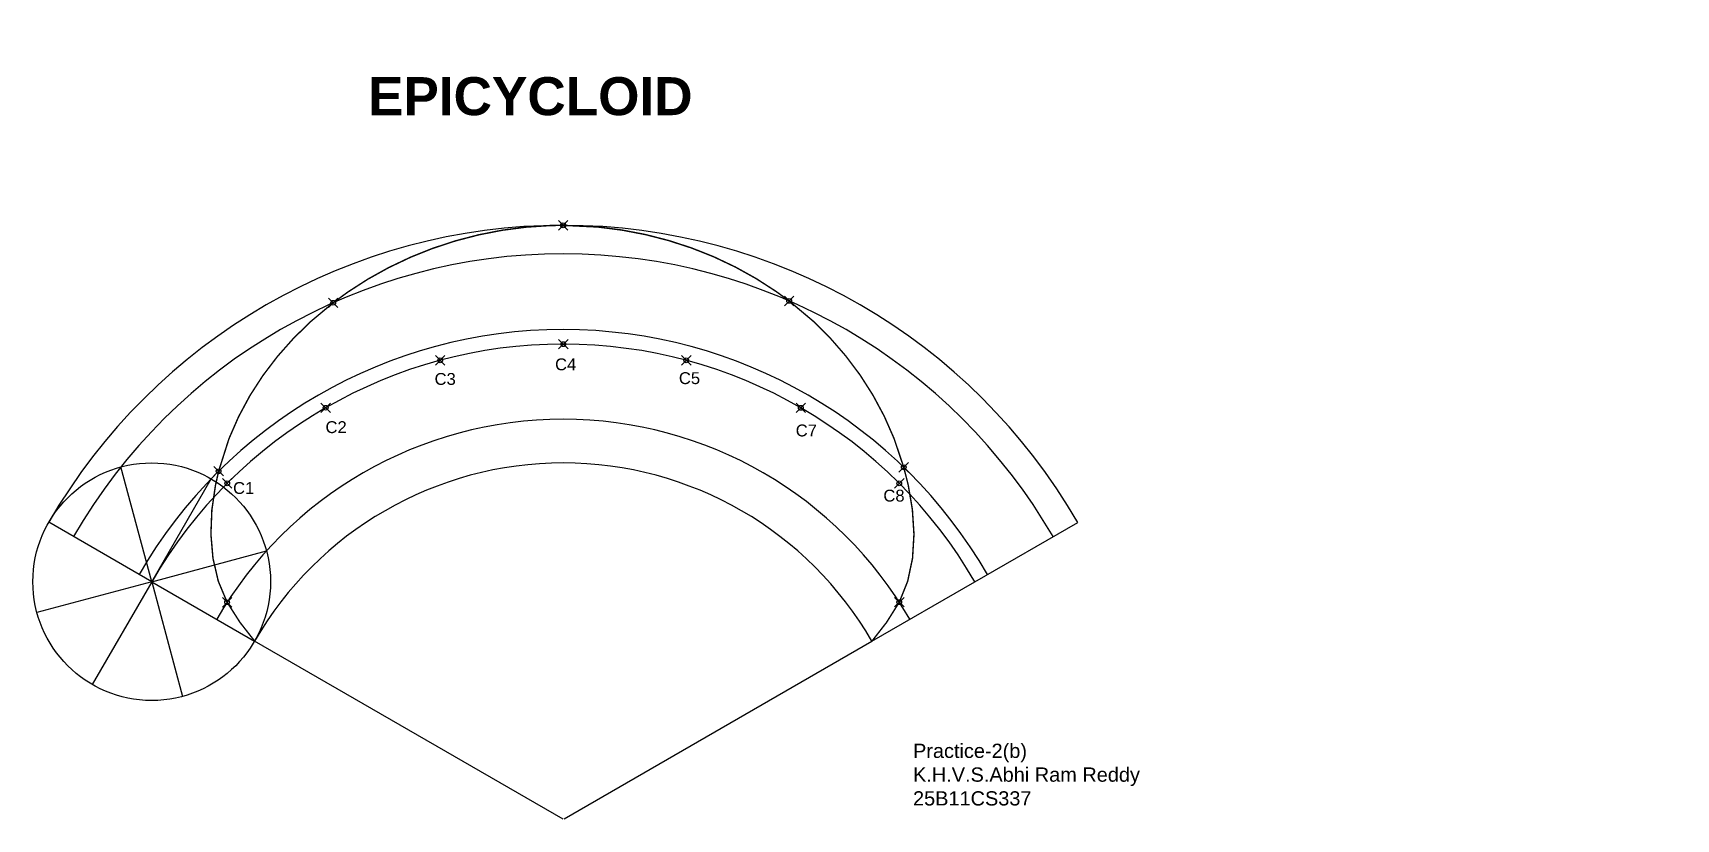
# Model space of a CAD drawing. Header units: millimetres. Extents: x -16 to 329, y 110 to 275.
import ezdxf

# ---------------------------------------------------------------- set-up
doc = ezdxf.new("R2010")
doc.units = ezdxf.units.MM
doc.header["$PDMODE"] = 35
doc.header["$PDSIZE"] = -2.5
doc.styles.get("Standard").update_dxf_attribs({"font": 'arial.ttf'})

msp = doc.modelspace()

# ---------------------------------------------------------------- linework, layer by layer
for p, q in [((8.69, 159.85), (2.22, 184)), ((8.69, 159.85), (21.19, 181.5)), ((8.69, 159.85), (-12.96, 172.36)), ((160.23, 147.33), (203.53, 172.33)), ((8.69, 159.85), (32.84, 166.31)), ((8.69, 159.85), (-15.46, 153.39)), ((8.69, 159.85), (-3.82, 138.2)), ((8.69, 159.85), (30.33, 147.34)), ((8.69, 159.85), (15.15, 135.7)), ((95.25, 109.89), (30.34, 147.36)), ((95.49, 109.95), (160.23, 147.33))]:
    msp.add_line(p, q)
at = {"const_width": 0.3}
msp.add_lwpolyline([(30.34, 147.36), (27.26, 151.3), (24.56, 155.52), (22.7, 159.95), (21.58, 164.78), (21.15, 169.82), (21.35, 174.96), (22.1, 180.09), (22.77, 183.09), (24.95, 189.94), (26.98, 194.58), (29.37, 199.02), (32.1, 203.24), (35.15, 207.24), (38.48, 211), (42.07, 214.52), (46.88, 218.54), (49.94, 220.78), (54.17, 223.5), (58.58, 225.95), (63.13, 228.11), (67.81, 229.98), (72.6, 231.56), (77.48, 232.83), (82.44, 233.8), (87.45, 234.45), (92.49, 234.79), (95.29, 234.83), (102.59, 234.48), (107.61, 233.84), (112.58, 232.89), (117.47, 231.63), (122.28, 230.07), (126.96, 228.21), (131.51, 226.05), (135.9, 223.61), (140.11, 220.89), (142.82, 218.92), (147.91, 214.64), (151.45, 211.12), (154.73, 207.35), (157.74, 203.34), (160.44, 199.11), (162.83, 194.66), (164.88, 190), (166.93, 183.93), (167.89, 180.11), (168.75, 174.97), (169.08, 169.83), (168.78, 164.79), (167.76, 159.96), (165.99, 155.54), (163.31, 151.28), (160.23, 147.33)], dxfattribs=at)
msp.add_circle((8.69, 159.85), 25)
msp.add_circle((8.69, 159.85), 25)
msp.add_circle((8.69, 159.85), 25)
msp.add_circle((8.69, 159.85), 25)
msp.add_circle((8.69, 159.85), 25)
msp.add_circle((8.69, 159.85), 25)
msp.add_circle((8.69, 159.85), 25)
msp.add_circle((8.69, 159.85), 25)
msp.add_circle((8.69, 159.85), 25)
for radius in [125, 119, 103.07, 100, 84.2, 75]:
    msp.add_arc((95.28, 109.83), radius, 30, 149.993)
for p in [(95.27, 234.83), (46.88, 218.54), (142.82, 218.92), (95.29, 209.83), (95.29, 209.83), (69.4, 206.43), (69.4, 206.43), (121.17, 206.42), (121.17, 206.42), (45.29, 196.44), (45.29, 196.44), (145.28, 196.43), (145.28, 196.43), (22.77, 183.09), (166.93, 183.93), (24.58, 180.55), (24.58, 180.55), (165.99, 180.54), (165.99, 180.54), (24.56, 155.52), (165.99, 155.54)]:
    msp.add_point(p)

# ---------------------------------------------------------------- texts
at = {"color": 114, "true_color": 0x139b48, "attachment_point": 1}
for s, width, gutter_width, heights, insert, char_height in [('{\\C256;\\c0;                                                                                                                                                                                                                                                                             }', 58.4013, 12.5, [15.94], (68.43, 275.33), 2.5), ('{\\fArial|b1|i0|c0|p34;\\C9;\\c13289671;EPICYCLOID}', 107.617, 15, [0], (54.2, 266.01), 8), ('{\\C256;Practice-2(b)\\PK.H.V.S.Abhi Ram Reddy\\P25B11CS337}', 93.4969, 12.5, [29.32], (168.88, 125.76), 3)]:
    msp.add_mtext_dynamic_manual_height_columns(s, width=width, gutter_width=gutter_width, heights=heights, dxfattribs=dict(at, insert=insert, char_height=char_height))
at = {"char_height": 2.5, "attachment_point": 1}
for s, insert in [('C4', (93.56, 206.83)), ('C3', (68.21, 203.76)), ('C5', (119.62, 203.93)), ('C2', (45.26, 193.62)), ('C7', (144.2, 192.92)), ('C1', (25.81, 180.81)), ('C8', (162.64, 179.21))]:
    msp.add_mtext_dynamic_manual_height_columns(s, width=12.1835, gutter_width=12.5, heights=[0], dxfattribs=dict(at, insert=insert))

doc.saveas('drawing.dxf')
